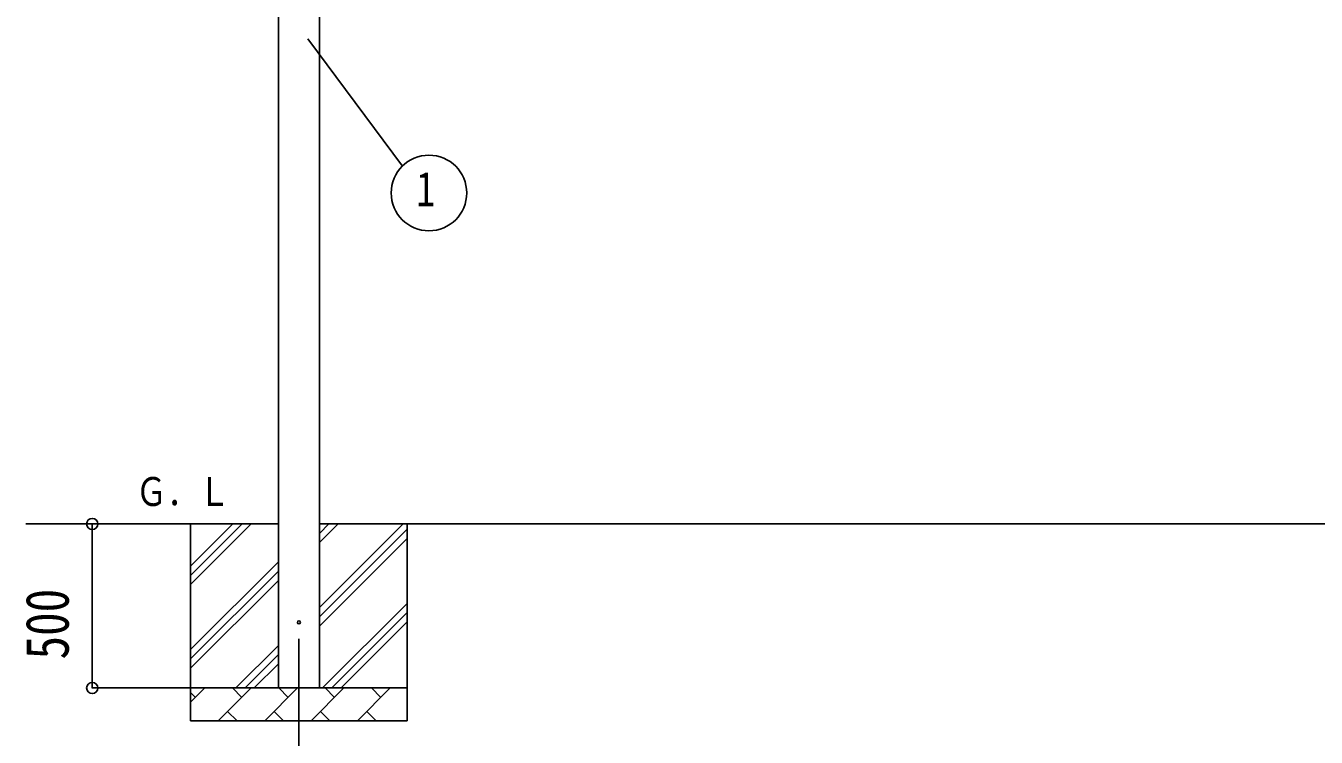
# Model space of a CAD drawing. Units: millimetres, scale not verified. Extents: x -16820 to 16820, y -11880 to 11880.
# Drawn here: x -13956 to -10022, y -3217 to -1048 of the extents above; entities that cross this region are included whole.
import ezdxf
from ezdxf.enums import TextEntityAlignment as Align

# ---------------------------------------------------------------- set-up
doc = ezdxf.new("R2010")
doc.units = ezdxf.units.MM
doc.header["$LTSCALE"] = 50
for name, color, linetype in [('0-4_YKK_12', 2, 'Continuous'), ('0-5_YKK_13', 4, 'Continuous'), ('0-6_YKK_A1', 4, 'Continuous'), ('0-7_YKK_D', 6, 'Continuous')]:
    doc.layers.add(name, color=color, linetype=linetype)
doc.styles.add('ＭＳ ゴシック', font='')
doc.styles.get('ＭＳ ゴシック').set_extended_font_data('MS Gothic')

msp = doc.modelspace()

# ---------------------------------------------------------------- linework, layer by layer
at = {"layer": '0-4_YKK_12'}
msp.add_line((-13123.77, -2916.64), (-13123.77, -3416.64), dxfattribs=at)
at = {"layer": '0-5_YKK_13'}
msp.add_circle((-13123.77, -2866.64), 4.5, dxfattribs=at)
at = {"layer": '0-6_YKK_A1'}
for p, q in [((-13186.27, -3066.64), (-13186.27, -266.64)), ((-13061.27, -266.64), (-13061.27, -3066.64)), ((-13186.27, -2566.64), (-13956.27, -2566.64)), ((-13453.77, -2566.64), (-13453.77, -3166.64)), ((-13453.77, -2751.69), (-13268.72, -2566.64)), ((-13453.77, -2723.41), (-13297, -2566.64)), ((-13453.77, -2695.13), (-13325.28, -2566.64)), ((-7913.27, -2566.64), (-13061.27, -2566.64)), ((-13061.27, -2821.74), (-12806.17, -2566.64)), ((-13061.27, -2623.75), (-13004.16, -2566.64)), ((-13061.27, -2595.47), (-13032.44, -2566.64)), ((-13061.27, -2850.03), (-12793.77, -2582.53)), ((-12793.77, -2566.64), (-12793.77, -3166.64)), ((-13061.27, -2878.31), (-12793.77, -2610.81)), ((-13453.77, -2949.68), (-13186.27, -2682.18)), ((-13453.77, -2977.97), (-13186.27, -2710.47)), ((-13453.77, -3006.25), (-13186.27, -2738.75)), ((-13051.61, -3066.64), (-12793.77, -2808.8)), ((-13023.32, -3066.64), (-12793.77, -2837.09)), ((-12995.04, -3066.64), (-12793.77, -2865.37)), ((-13316.17, -3066.64), (-13186.27, -2936.74)), ((-13287.88, -3066.64), (-13186.27, -2965.03)), ((-13259.6, -3066.64), (-13186.27, -2993.31)), ((-13453.77, -3066.64), (-12793.77, -3066.64)), ((-13453.77, -3109.54), (-13410.87, -3066.64)), ((-13369.45, -3166.64), (-13269.45, -3066.64)), ((-13298, -3095.2), (-13326.56, -3066.64)), ((-13228.03, -3166.64), (-13128.03, -3066.64)), ((-13156.58, -3095.2), (-13185.14, -3066.64)), ((-13086.61, -3166.64), (-12986.61, -3066.64)), ((-13015.16, -3095.2), (-13043.72, -3066.64)), ((-12945.19, -3166.64), (-12845.19, -3066.64)), ((-12873.74, -3095.2), (-12902.29, -3066.64)), ((-12797.05, -3066.64), (-12793.77, -3063.36)), ((-13439.43, -3095.2), (-13453.77, -3080.86)), ((-13340.9, -3138.09), (-13312.34, -3166.64)), ((-13199.48, -3138.09), (-13170.92, -3166.64)), ((-13058.05, -3138.09), (-13029.5, -3166.64)), ((-12916.63, -3138.09), (-12888.08, -3166.64)), ((-12793.77, -3166.64), (-13453.77, -3166.64))]:
    msp.add_line(p, q, dxfattribs=at)
at = {"layer": '0-7_YKK_D'}
for p, q in [((-13095.99, -1088.02), (-12808.31, -1476.25)), ((-13955.27, -2566.64), (-13752.77, -2566.64)), ((-13753.77, -3066.64), (-13753.77, -2566.64)), ((-13454.77, -3066.64), (-13754.77, -3066.64))]:
    msp.add_line(p, q, dxfattribs=at)
for centre, radius in [((-12727.16, -1558.01), 115.2), ((-13753.77, -2566.64), 17), ((-13753.77, -3066.64), 17)]:
    msp.add_circle(centre, radius, dxfattribs=at)

# ---------------------------------------------------------------- texts
at = {"layer": '0-6_YKK_A1', "style": 'ＭＳ ゴシック', "width": 0.8}
msp.add_text('Ｇ．Ｌ', height=87.98, dxfattribs=at).set_placement((-13621.57, -2538.19), align=Align.BOTTOM_LEFT)
at = {"layer": '0-7_YKK_D', "style": 'ＭＳ ゴシック', "width": 0.8}
msp.add_text('1', height=105.6, dxfattribs=at).set_placement((-12765.56, -1630.01), align=Align.BOTTOM_LEFT)
msp.add_text('500', height=132, rotation=90, dxfattribs=at).set_placement((-13785.77, -2979.84), align=Align.BOTTOM_LEFT)

doc.saveas('drawing.dxf')
